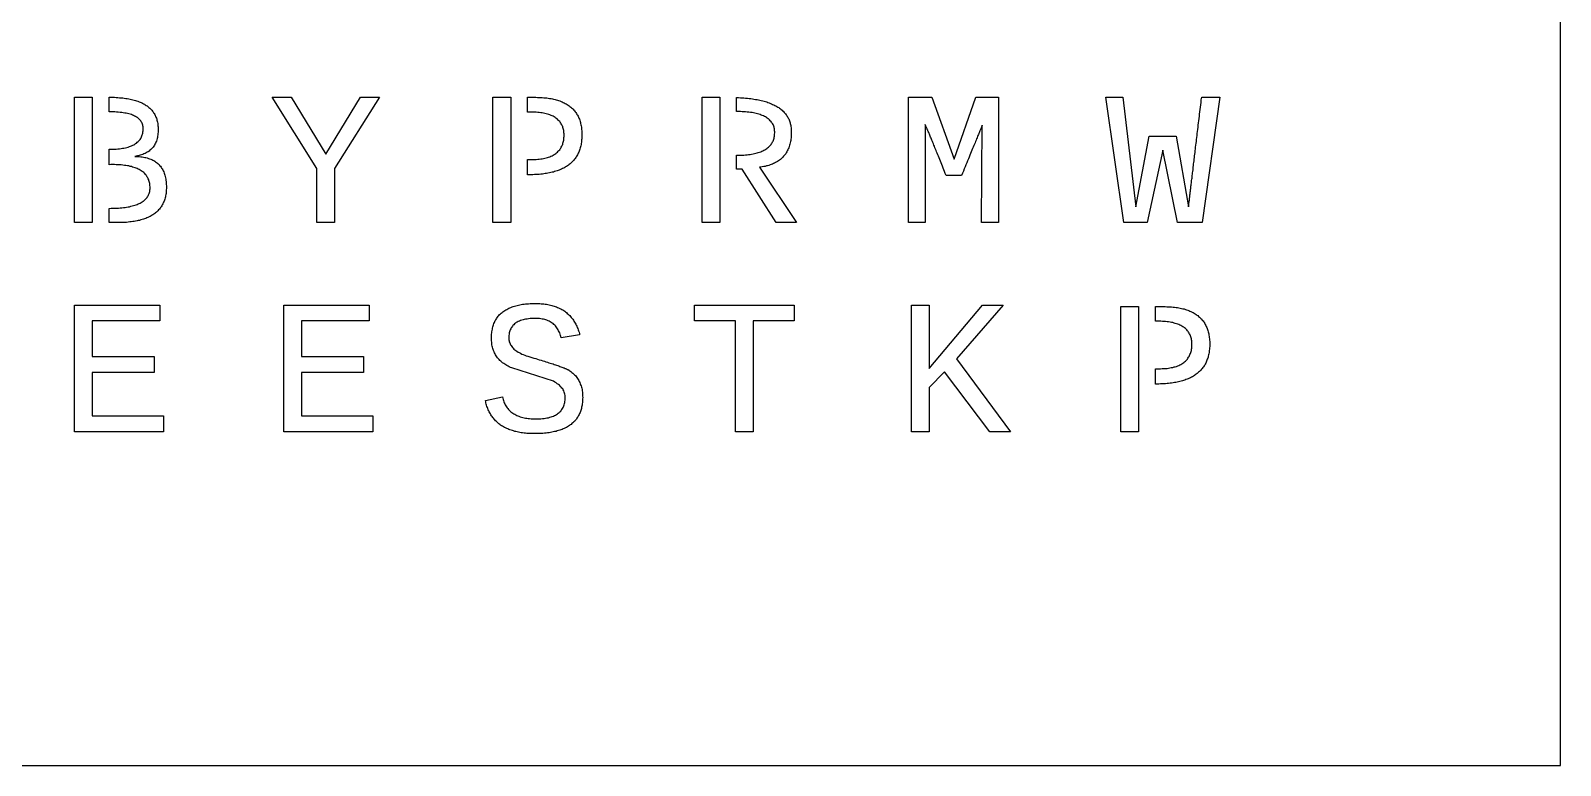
# Model space of a CAD drawing. Extents: x 0 to 230, y 0 to 230.
# Drawn here: x 108.2 to 230, y 0 to 58.5 of the extents above; entities that cross this region are included whole.
import ezdxf

# ---------------------------------------------------------------- set-up
doc = ezdxf.new("R2010")
doc.units = 0
doc.layers.get('0').update_dxf_attribs({"linetype": 'continuous'})

# ---------------------------------------------------------------- blocks, each defined once
blk = doc.blocks.new('SHAPESTRING104')
at = {"color": 0}
for points in [[(113.08, 43.24), (111.66, 43.24), (111.66, 53.22), (113.08, 53.22)], [(117.68, 46.02), (117.68, 46.1), (117.67, 46.19), (117.66, 46.27), (117.65, 46.36), (117.63, 46.44), (117.61, 46.51), (117.59, 46.59), (117.57, 46.66), (117.54, 46.73), (117.5, 46.8), (117.46, 46.87), (117.42, 46.93), (117.38, 47), (117.33, 47.06), (117.28, 47.11), (117.23, 47.17), (117.17, 47.22), (117.11, 47.28), (117.04, 47.32), (116.97, 47.37), (116.9, 47.42), (116.82, 47.46), (116.74, 47.5), (116.66, 47.54), (116.57, 47.57), (116.48, 47.61), (116.39, 47.64), (116.29, 47.67), (116.19, 47.7), (116.09, 47.72), (115.98, 47.75), (115.87, 47.77), (115.75, 47.79), (115.64, 47.8), (115.51, 47.82), (115.39, 47.83), (115.26, 47.84), (115.13, 47.85), (114.99, 47.85), (114.85, 47.86), (114.71, 47.86), (114.56, 47.86), (114.41, 47.85), (114.41, 49.08), (114.56, 49.08), (114.71, 49.08), (114.85, 49.09), (114.98, 49.1), (115.12, 49.11), (115.25, 49.12), (115.37, 49.14), (115.49, 49.16), (115.6, 49.18), (115.72, 49.2), (115.82, 49.23), (115.93, 49.26), (116.03, 49.29), (116.12, 49.33), (116.21, 49.36), (116.3, 49.4), (116.38, 49.44), (116.46, 49.49), (116.53, 49.54), (116.6, 49.58), (116.66, 49.64), (116.72, 49.69), (116.78, 49.75), (116.83, 49.81), (116.88, 49.87), (116.93, 49.93), (116.97, 50), (117, 50.07), (117.03, 50.14), (117.06, 50.22), (117.08, 50.29), (117.1, 50.37), (117.11, 50.46), (117.12, 50.54), (117.13, 50.63), (117.13, 50.72), (117.13, 50.79), (117.12, 50.87), (117.11, 50.94), (117.09, 51.01), (117.07, 51.08), (117.05, 51.15), (117.02, 51.21), (116.98, 51.28), (116.94, 51.34), (116.9, 51.39), (116.85, 51.45), (116.79, 51.5), (116.73, 51.55), (116.67, 51.6), (116.6, 51.64), (116.53, 51.69), (116.45, 51.73), (116.37, 51.77), (116.28, 51.8), (116.19, 51.84), (116.09, 51.87), (115.99, 51.9), (115.89, 51.92), (115.78, 51.95), (115.66, 51.97), (115.54, 51.99), (115.42, 52.01), (115.29, 52.02), (115.15, 52.04), (115.01, 52.05), (114.87, 52.06), (114.72, 52.06), (114.57, 52.07), (114.41, 52.07), (114.41, 53.22), (114.56, 53.22), (114.7, 53.22), (114.84, 53.22), (114.98, 53.21), (115.11, 53.2), (115.24, 53.19), (115.37, 53.18), (115.5, 53.17), (115.62, 53.16), (115.75, 53.14), (115.86, 53.12), (115.98, 53.1), (116.09, 53.08), (116.2, 53.05), (116.31, 53.03), (116.41, 53), (116.51, 52.97), (116.61, 52.94), (116.71, 52.91), (116.8, 52.87), (116.89, 52.84), (116.98, 52.8), (117.07, 52.76), (117.15, 52.71), (117.23, 52.67), (117.3, 52.62), (117.38, 52.58), (117.45, 52.53), (117.52, 52.47), (117.58, 52.42), (117.65, 52.36), (117.71, 52.31), (117.76, 52.25), (117.82, 52.19), (117.87, 52.12), (117.92, 52.06), (117.96, 51.99), (118.01, 51.93), (118.05, 51.85), (118.09, 51.78), (118.12, 51.71), (118.15, 51.63), (118.18, 51.56), (118.21, 51.48), (118.23, 51.39), (118.25, 51.31), (118.27, 51.23), (118.29, 51.14), (118.3, 51.05), (118.31, 50.96), (118.32, 50.87), (118.32, 50.77), (118.32, 50.68), (118.32, 50.56), (118.32, 50.45), (118.31, 50.34), (118.3, 50.23), (118.28, 50.12), (118.26, 50.02), (118.24, 49.93), (118.21, 49.83), (118.18, 49.74), (118.14, 49.65), (118.11, 49.57), (118.07, 49.48), (118.02, 49.41), (117.97, 49.33), (117.92, 49.26), (117.86, 49.19), (117.8, 49.12), (117.74, 49.06), (117.67, 49), (117.6, 48.94), (117.53, 48.89), (117.45, 48.84), (117.37, 48.79), (117.28, 48.75), (117.19, 48.71), (117.1, 48.67), (117, 48.64), (116.9, 48.61), (116.8, 48.58), (116.69, 48.55), (116.58, 48.53), (116.47, 48.51), (116.59, 48.51), (116.71, 48.51), (116.82, 48.5), (116.93, 48.49), (117.04, 48.47), (117.15, 48.46), (117.25, 48.44), (117.35, 48.42), (117.45, 48.39), (117.55, 48.36), (117.64, 48.33), (117.73, 48.3), (117.81, 48.26), (117.89, 48.22), (117.97, 48.18), (118.05, 48.13), (118.12, 48.08), (118.19, 48.03), (118.26, 47.98), (118.33, 47.92), (118.39, 47.86), (118.44, 47.8), (118.5, 47.73), (118.55, 47.66), (118.6, 47.59), (118.65, 47.52), (118.69, 47.44), (118.73, 47.36), (118.77, 47.28), (118.8, 47.19), (118.83, 47.1), (118.86, 47.01), (118.89, 46.91), (118.91, 46.82), (118.93, 46.71), (118.94, 46.61), (118.96, 46.5), (118.97, 46.4), (118.97, 46.28), (118.98, 46.17), (118.98, 46.05), (118.98, 45.95), (118.97, 45.85), (118.97, 45.75), (118.96, 45.66), (118.95, 45.56), (118.93, 45.47), (118.92, 45.38), (118.9, 45.29), (118.88, 45.21), (118.85, 45.12), (118.82, 45.04), (118.8, 44.96), (118.76, 44.88), (118.73, 44.8), (118.69, 44.73), (118.65, 44.65), (118.61, 44.58), (118.57, 44.51), (118.52, 44.44), (118.47, 44.38), (118.42, 44.31), (118.36, 44.25), (118.31, 44.19), (118.25, 44.13), (118.19, 44.08), (118.12, 44.02), (118.05, 43.97), (117.98, 43.92), (117.91, 43.87), (117.84, 43.82), (117.76, 43.78), (117.68, 43.73), (117.6, 43.69), (117.51, 43.65), (117.43, 43.61), (117.34, 43.58), (117.24, 43.54), (117.15, 43.51), (117.05, 43.48), (116.95, 43.45), (116.85, 43.42), (116.74, 43.4), (116.64, 43.37), (116.53, 43.35), (116.41, 43.33), (116.3, 43.32), (116.18, 43.3), (116.06, 43.29), (115.94, 43.27), (115.81, 43.26), (115.69, 43.26), (115.56, 43.25), (115.42, 43.24), (115.29, 43.24), (115.15, 43.24), (114.41, 43.24), (114.41, 44.37), (114.57, 44.38), (114.72, 44.38), (114.87, 44.38), (115.02, 44.39), (115.16, 44.4), (115.3, 44.41), (115.43, 44.42), (115.56, 44.44), (115.69, 44.45), (115.81, 44.47), (115.93, 44.49), (116.04, 44.51), (116.15, 44.54), (116.26, 44.57), (116.36, 44.59), (116.46, 44.62), (116.56, 44.66), (116.65, 44.69), (116.74, 44.73), (116.82, 44.76), (116.9, 44.8), (116.98, 44.85), (117.05, 44.89), (117.12, 44.94), (117.18, 44.98), (117.24, 45.03), (117.3, 45.09), (117.35, 45.14), (117.4, 45.2), (117.44, 45.25), (117.48, 45.31), (117.52, 45.37), (117.55, 45.44), (117.58, 45.5), (117.61, 45.57), (117.63, 45.64), (117.65, 45.71), (117.66, 45.78), (117.67, 45.86), (117.68, 45.94)]]:
    blk.add_lwpolyline(points, close=True, dxfattribs=at)
blk = doc.blocks.new('SHAPESTRING107')
at = {"color": 0}
for points in [[(163.06, 43.24), (161.66, 43.24), (161.66, 53.22), (163.06, 53.22)], [(167.43, 50.38), (167.43, 50.47), (167.42, 50.55), (167.42, 50.63), (167.4, 50.7), (167.39, 50.78), (167.37, 50.85), (167.35, 50.92), (167.32, 50.99), (167.29, 51.06), (167.25, 51.13), (167.21, 51.19), (167.17, 51.25), (167.12, 51.31), (167.07, 51.36), (167.02, 51.42), (166.96, 51.47), (166.9, 51.52), (166.83, 51.57), (166.76, 51.61), (166.69, 51.66), (166.61, 51.7), (166.53, 51.74), (166.44, 51.77), (166.35, 51.81), (166.26, 51.84), (166.16, 51.87), (166.06, 51.9), (165.96, 51.93), (165.85, 51.95), (165.73, 51.98), (165.62, 52), (165.5, 52.01), (165.37, 52.03), (165.24, 52.04), (165.11, 52.06), (164.98, 52.07), (164.84, 52.07), (164.69, 52.08), (164.54, 52.08), (164.39, 52.08), (164.39, 53.21), (164.54, 53.2), (164.69, 53.19), (164.83, 53.18), (164.97, 53.17), (165.11, 53.16), (165.25, 53.15), (165.38, 53.13), (165.52, 53.12), (165.65, 53.1), (165.77, 53.08), (165.89, 53.06), (166.02, 53.04), (166.13, 53.02), (166.25, 52.99), (166.36, 52.97), (166.47, 52.94), (166.58, 52.91), (166.69, 52.88), (166.79, 52.85), (166.89, 52.81), (166.99, 52.78), (167.08, 52.74), (167.17, 52.7), (167.26, 52.66), (167.35, 52.62), (167.43, 52.58), (167.52, 52.54), (167.6, 52.49), (167.67, 52.44), (167.75, 52.4), (167.82, 52.35), (167.89, 52.3), (167.95, 52.24), (168.02, 52.19), (168.08, 52.13), (168.13, 52.08), (168.19, 52.02), (168.24, 51.96), (168.29, 51.9), (168.34, 51.83), (168.39, 51.77), (168.43, 51.7), (168.47, 51.64), (168.51, 51.57), (168.54, 51.5), (168.57, 51.43), (168.6, 51.35), (168.63, 51.28), (168.65, 51.2), (168.67, 51.13), (168.69, 51.05), (168.71, 50.97), (168.72, 50.89), (168.73, 50.8), (168.74, 50.72), (168.75, 50.63), (168.75, 50.54), (168.75, 50.46), (168.75, 50.34), (168.75, 50.22), (168.74, 50.11), (168.73, 50), (168.71, 49.9), (168.7, 49.79), (168.68, 49.69), (168.66, 49.59), (168.63, 49.49), (168.61, 49.4), (168.58, 49.3), (168.54, 49.21), (168.51, 49.13), (168.47, 49.04), (168.43, 48.96), (168.39, 48.88), (168.34, 48.8), (168.3, 48.73), (168.24, 48.65), (168.19, 48.58), (168.13, 48.52), (168.07, 48.45), (168.01, 48.39), (167.95, 48.33), (167.88, 48.27), (167.81, 48.22), (167.74, 48.16), (167.66, 48.11), (167.59, 48.07), (167.5, 48.02), (167.42, 47.98), (167.34, 47.94), (167.25, 47.9), (167.15, 47.86), (167.06, 47.83), (166.96, 47.8), (166.86, 47.77), (166.76, 47.75), (166.66, 47.72), (166.55, 47.7), (166.44, 47.69), (166.33, 47.67), (166.21, 47.66), (169.17, 43.24), (167.54, 43.24), (164.83, 47.49), (164.39, 47.49), (164.39, 48.61), (164.54, 48.61), (164.68, 48.61), (164.82, 48.62), (164.96, 48.62), (165.09, 48.63), (165.22, 48.64), (165.35, 48.66), (165.47, 48.67), (165.59, 48.69), (165.7, 48.71), (165.81, 48.74), (165.92, 48.76), (166.02, 48.79), (166.12, 48.82), (166.22, 48.85), (166.31, 48.88), (166.4, 48.92), (166.49, 48.96), (166.57, 49), (166.65, 49.04), (166.72, 49.09), (166.79, 49.14), (166.86, 49.19), (166.92, 49.24), (166.98, 49.29), (167.04, 49.35), (167.09, 49.41), (167.14, 49.47), (167.18, 49.53), (167.22, 49.6), (167.26, 49.67), (167.29, 49.74), (167.32, 49.81), (167.35, 49.89), (167.37, 49.96), (167.39, 50.04), (167.4, 50.12), (167.42, 50.21), (167.42, 50.29)]]:
    blk.add_lwpolyline(points, close=True, dxfattribs=at)
blk = doc.blocks.new('SHAPESTRING106')
at = {"color": 0}
for points in [[(146.41, 43.24), (144.99, 43.24), (144.99, 53.22), (146.41, 53.22)], [(150.65, 50.2), (150.65, 50.3), (150.64, 50.39), (150.64, 50.48), (150.62, 50.57), (150.61, 50.65), (150.59, 50.73), (150.56, 50.81), (150.54, 50.89), (150.51, 50.96), (150.47, 51.03), (150.43, 51.1), (150.39, 51.17), (150.35, 51.24), (150.3, 51.3), (150.24, 51.36), (150.19, 51.41), (150.13, 51.47), (150.07, 51.52), (150, 51.57), (149.93, 51.62), (149.85, 51.66), (149.78, 51.71), (149.69, 51.75), (149.61, 51.78), (149.52, 51.82), (149.43, 51.85), (149.33, 51.88), (149.23, 51.91), (149.13, 51.93), (149.02, 51.96), (148.91, 51.98), (148.8, 51.99), (148.68, 52.01), (148.56, 52.02), (148.43, 52.03), (148.3, 52.04), (148.17, 52.05), (148.04, 52.05), (147.9, 52.05), (147.75, 52.05), (147.75, 53.22), (148.39, 53.22), (148.53, 53.21), (148.66, 53.21), (148.79, 53.21), (148.91, 53.2), (149.03, 53.19), (149.15, 53.18), (149.27, 53.17), (149.39, 53.15), (149.5, 53.14), (149.61, 53.12), (149.72, 53.1), (149.82, 53.07), (149.93, 53.05), (150.03, 53.02), (150.13, 52.99), (150.22, 52.96), (150.32, 52.93), (150.41, 52.9), (150.5, 52.86), (150.58, 52.82), (150.67, 52.78), (150.75, 52.74), (150.83, 52.69), (150.9, 52.65), (150.98, 52.6), (151.05, 52.55), (151.12, 52.5), (151.19, 52.44), (151.25, 52.39), (151.31, 52.33), (151.37, 52.27), (151.43, 52.2), (151.48, 52.14), (151.54, 52.07), (151.59, 52.01), (151.63, 51.94), (151.68, 51.86), (151.72, 51.79), (151.76, 51.71), (151.8, 51.64), (151.83, 51.56), (151.87, 51.47), (151.9, 51.39), (151.92, 51.3), (151.95, 51.22), (151.97, 51.13), (151.99, 51.03), (152.01, 50.94), (152.03, 50.85), (152.04, 50.75), (152.05, 50.65), (152.06, 50.55), (152.07, 50.44), (152.07, 50.34), (152.07, 50.23), (152.07, 50.13), (152.07, 50.02), (152.06, 49.92), (152.05, 49.83), (152.04, 49.73), (152.03, 49.64), (152.02, 49.54), (152, 49.45), (151.98, 49.36), (151.96, 49.27), (151.94, 49.19), (151.91, 49.1), (151.88, 49.02), (151.85, 48.94), (151.82, 48.86), (151.78, 48.78), (151.75, 48.71), (151.71, 48.63), (151.67, 48.56), (151.62, 48.49), (151.58, 48.42), (151.53, 48.35), (151.48, 48.29), (151.42, 48.22), (151.37, 48.16), (151.31, 48.1), (151.25, 48.04), (151.19, 47.98), (151.13, 47.93), (151.06, 47.87), (150.99, 47.82), (150.92, 47.77), (150.85, 47.72), (150.77, 47.68), (150.7, 47.63), (150.62, 47.59), (150.53, 47.55), (150.45, 47.51), (150.36, 47.47), (150.27, 47.43), (150.18, 47.4), (150.09, 47.36), (149.99, 47.33), (149.9, 47.3), (149.8, 47.27), (149.69, 47.25), (149.59, 47.22), (149.48, 47.2), (149.37, 47.18), (149.26, 47.16), (149.15, 47.14), (149.03, 47.12), (148.92, 47.11), (148.8, 47.09), (148.67, 47.08), (148.55, 47.07), (148.42, 47.06), (148.29, 47.06), (148.16, 47.05), (148.03, 47.05), (147.89, 47.05), (147.75, 47.05), (147.75, 48.27), (148.03, 48.27), (148.16, 48.27), (148.29, 48.27), (148.42, 48.28), (148.55, 48.29), (148.67, 48.3), (148.79, 48.32), (148.9, 48.33), (149.01, 48.35), (149.12, 48.38), (149.23, 48.4), (149.33, 48.43), (149.42, 48.46), (149.52, 48.49), (149.6, 48.53), (149.69, 48.57), (149.77, 48.61), (149.85, 48.66), (149.92, 48.7), (150, 48.75), (150.06, 48.8), (150.13, 48.86), (150.19, 48.92), (150.24, 48.98), (150.3, 49.04), (150.34, 49.11), (150.39, 49.17), (150.43, 49.25), (150.47, 49.32), (150.5, 49.4), (150.54, 49.47), (150.56, 49.56), (150.59, 49.64), (150.61, 49.73), (150.62, 49.82), (150.64, 49.91), (150.64, 50.01), (150.65, 50.1)]]:
    blk.add_lwpolyline(points, close=True, dxfattribs=at)
blk = doc.blocks.new('SHAPESTRING120')
at = {"color": 0}
for points in [[(196.41, 26.57), (194.99, 26.57), (194.99, 36.55), (196.41, 36.55)], [(200.65, 33.54), (200.65, 33.63), (200.64, 33.72), (200.64, 33.81), (200.62, 33.9), (200.61, 33.98), (200.59, 34.07), (200.56, 34.14), (200.54, 34.22), (200.51, 34.3), (200.47, 34.37), (200.43, 34.44), (200.39, 34.5), (200.35, 34.57), (200.3, 34.63), (200.24, 34.69), (200.19, 34.75), (200.13, 34.8), (200.07, 34.86), (200, 34.9), (199.93, 34.95), (199.85, 35), (199.78, 35.04), (199.69, 35.08), (199.61, 35.12), (199.52, 35.15), (199.43, 35.18), (199.33, 35.21), (199.23, 35.24), (199.13, 35.27), (199.02, 35.29), (198.91, 35.31), (198.8, 35.33), (198.68, 35.34), (198.56, 35.36), (198.43, 35.37), (198.3, 35.37), (198.17, 35.38), (198.04, 35.38), (197.9, 35.38), (197.75, 35.38), (197.75, 36.55), (198.39, 36.55), (198.53, 36.55), (198.66, 36.54), (198.79, 36.54), (198.91, 36.53), (199.03, 36.52), (199.15, 36.51), (199.27, 36.5), (199.39, 36.49), (199.5, 36.47), (199.61, 36.45), (199.72, 36.43), (199.82, 36.41), (199.93, 36.38), (200.03, 36.36), (200.13, 36.33), (200.22, 36.3), (200.32, 36.26), (200.41, 36.23), (200.5, 36.19), (200.58, 36.15), (200.67, 36.11), (200.75, 36.07), (200.83, 36.03), (200.9, 35.98), (200.98, 35.93), (201.05, 35.88), (201.12, 35.83), (201.19, 35.77), (201.25, 35.72), (201.31, 35.66), (201.37, 35.6), (201.43, 35.54), (201.48, 35.47), (201.54, 35.41), (201.59, 35.34), (201.63, 35.27), (201.68, 35.2), (201.72, 35.12), (201.76, 35.05), (201.8, 34.97), (201.83, 34.89), (201.87, 34.81), (201.9, 34.72), (201.92, 34.64), (201.95, 34.55), (201.97, 34.46), (201.99, 34.37), (202.01, 34.27), (202.03, 34.18), (202.04, 34.08), (202.05, 33.98), (202.06, 33.88), (202.07, 33.78), (202.07, 33.67), (202.07, 33.56), (202.07, 33.46), (202.07, 33.36), (202.06, 33.26), (202.05, 33.16), (202.04, 33.06), (202.03, 32.97), (202.02, 32.88), (202, 32.79), (201.98, 32.7), (201.96, 32.61), (201.94, 32.52), (201.91, 32.44), (201.88, 32.35), (201.85, 32.27), (201.82, 32.19), (201.78, 32.12), (201.75, 32.04), (201.71, 31.97), (201.67, 31.89), (201.62, 31.82), (201.58, 31.75), (201.53, 31.69), (201.48, 31.62), (201.42, 31.56), (201.37, 31.49), (201.31, 31.43), (201.25, 31.37), (201.19, 31.32), (201.13, 31.26), (201.06, 31.21), (200.99, 31.16), (200.92, 31.11), (200.85, 31.06), (200.77, 31.01), (200.7, 30.96), (200.62, 30.92), (200.53, 30.88), (200.45, 30.84), (200.36, 30.8), (200.27, 30.76), (200.18, 30.73), (200.09, 30.7), (199.99, 30.66), (199.9, 30.63), (199.8, 30.61), (199.69, 30.58), (199.59, 30.55), (199.48, 30.53), (199.37, 30.51), (199.26, 30.49), (199.15, 30.47), (199.03, 30.45), (198.92, 30.44), (198.8, 30.43), (198.67, 30.42), (198.55, 30.41), (198.42, 30.4), (198.29, 30.39), (198.16, 30.39), (198.03, 30.38), (197.89, 30.38), (197.75, 30.38), (197.75, 31.6), (198.03, 31.6), (198.16, 31.6), (198.29, 31.61), (198.42, 31.61), (198.55, 31.62), (198.67, 31.63), (198.79, 31.65), (198.9, 31.67), (199.01, 31.69), (199.12, 31.71), (199.23, 31.74), (199.33, 31.76), (199.42, 31.79), (199.52, 31.83), (199.6, 31.86), (199.69, 31.9), (199.77, 31.94), (199.85, 31.99), (199.92, 32.04), (200, 32.09), (200.06, 32.14), (200.13, 32.19), (200.19, 32.25), (200.24, 32.31), (200.3, 32.37), (200.34, 32.44), (200.39, 32.51), (200.43, 32.58), (200.47, 32.65), (200.5, 32.73), (200.54, 32.81), (200.56, 32.89), (200.59, 32.97), (200.61, 33.06), (200.62, 33.15), (200.64, 33.24), (200.64, 33.34), (200.65, 33.44)]]:
    blk.add_lwpolyline(points, close=True, dxfattribs=at)

msp = doc.modelspace()

# ---------------------------------------------------------------- linework, layer by layer
at = {"color": 0}
for points in [[(0, 0), (230, 0), (230, 230), (0, 230)], [(132.36, 47.56), (132.36, 43.24), (130.97, 43.24), (130.97, 47.56), (127.4, 53.22), (128.91, 53.22), (131.68, 48.7), (134.43, 53.22), (135.94, 53.22)], [(183.9, 43.24), (183.96, 51), (183.95, 51), (183.95, 50.99), (183.95, 50.98), (183.94, 50.97), (183.93, 50.95), (183.93, 50.93), (183.91, 50.9), (183.9, 50.87), (183.89, 50.83), (183.87, 50.8), (183.85, 50.75), (183.83, 50.7), (183.81, 50.65), (183.79, 50.6), (183.76, 50.54), (183.74, 50.47), (183.71, 50.4), (183.68, 50.33), (183.65, 50.25), (183.61, 50.17), (183.58, 50.09), (183.54, 50), (183.5, 49.91), (183.46, 49.81), (183.42, 49.71), (183.38, 49.6), (183.33, 49.49), (183.29, 49.38), (183.24, 49.26), (183.19, 49.14), (183.13, 49.01), (183.08, 48.88), (183.02, 48.75), (182.97, 48.61), (182.91, 48.46), (182.85, 48.32), (182.78, 48.17), (182.72, 48.01), (182.65, 47.85), (182.59, 47.69), (182.52, 47.52), (182.45, 47.35), (182.37, 47.17), (182.3, 46.99), (181.07, 46.99), (181.01, 47.14), (180.95, 47.3), (180.89, 47.44), (180.84, 47.59), (180.78, 47.73), (180.73, 47.87), (180.67, 48.01), (180.62, 48.14), (180.57, 48.27), (180.52, 48.4), (180.47, 48.52), (180.42, 48.64), (180.37, 48.76), (180.32, 48.88), (180.28, 48.99), (180.23, 49.1), (180.19, 49.21), (180.15, 49.32), (180.1, 49.42), (180.06, 49.52), (180.02, 49.61), (179.99, 49.71), (179.95, 49.8), (179.91, 49.89), (179.88, 49.97), (179.84, 50.05), (179.81, 50.13), (179.78, 50.21), (179.75, 50.28), (179.72, 50.35), (179.69, 50.42), (179.66, 50.49), (179.63, 50.55), (179.61, 50.61), (179.58, 50.67), (179.56, 50.72), (179.54, 50.77), (179.51, 50.82), (179.49, 50.86), (179.47, 50.91), (179.46, 50.95), (179.44, 50.98), (179.42, 51.02), (179.41, 51.05), (179.41, 50.95), (179.41, 50.85), (179.41, 50.75), (179.41, 50.65), (179.41, 50.55), (179.41, 50.45), (179.41, 50.36), (179.41, 50.26), (179.41, 50.16), (179.41, 50.06), (179.41, 49.96), (179.41, 49.86), (179.41, 49.76), (179.41, 49.66), (179.41, 49.56), (179.41, 49.47), (179.41, 49.37), (179.41, 49.27), (179.41, 49.17), (179.41, 49.07), (179.41, 48.97), (179.41, 48.87), (179.41, 48.77), (179.41, 48.68), (179.41, 48.58), (179.41, 48.48), (179.41, 48.38), (179.41, 48.28), (179.41, 48.18), (179.41, 48.08), (179.41, 47.98), (179.41, 47.89), (179.41, 47.79), (179.41, 47.69), (179.41, 47.59), (179.42, 47.49), (179.42, 47.39), (179.42, 47.29), (179.42, 47.19), (179.42, 47.09), (179.42, 47), (179.42, 46.9), (179.42, 46.8), (179.42, 46.7), (179.42, 46.6), (179.42, 46.5), (179.42, 46.4), (179.42, 46.3), (179.42, 46.21), (179.42, 46.11), (179.42, 46.01), (179.42, 45.91), (179.42, 45.81), (179.42, 45.71), (179.42, 45.61), (179.42, 45.51), (179.42, 45.41), (179.42, 45.32), (179.42, 45.22), (179.42, 45.12), (179.42, 45.02), (179.42, 44.92), (179.42, 44.82), (179.42, 44.72), (179.42, 44.62), (179.42, 44.53), (179.42, 44.43), (179.42, 44.33), (179.42, 44.23), (179.42, 44.13), (179.42, 44.03), (179.42, 43.93), (179.42, 43.83), (179.42, 43.73), (179.42, 43.64), (179.42, 43.54), (179.42, 43.44), (179.42, 43.34), (179.42, 43.24), (178.09, 43.24), (178.09, 53.22), (179.95, 53.22), (181.71, 48.29), (183.44, 53.22), (185.26, 53.22), (185.26, 43.24)], [(201.47, 43.24), (199.5, 43.24), (198.35, 49), (197.09, 43.24), (195.24, 43.24), (193.8, 53.22), (195.14, 53.22), (196.19, 44.5), (197.25, 50.13), (199.4, 50.13), (200.39, 44.51), (200.39, 44.51), (200.39, 44.52), (200.39, 44.52), (200.39, 44.53), (200.39, 44.54), (200.39, 44.55), (200.39, 44.57), (200.39, 44.58), (200.4, 44.6), (200.4, 44.62), (200.4, 44.65), (200.41, 44.67), (200.41, 44.7), (200.41, 44.73), (200.42, 44.77), (200.42, 44.8), (200.42, 44.84), (200.43, 44.88), (200.43, 44.92), (200.44, 44.96), (200.45, 45.01), (200.45, 45.06), (200.46, 45.11), (200.46, 45.16), (200.47, 45.21), (200.48, 45.27), (200.48, 45.33), (200.49, 45.39), (200.5, 45.46), (200.51, 45.52), (200.52, 45.59), (200.52, 45.66), (200.53, 45.74), (200.54, 45.81), (200.55, 45.89), (200.56, 45.97), (200.57, 46.05), (200.58, 46.14), (200.59, 46.22), (200.6, 46.31), (200.61, 46.4), (200.62, 46.49), (200.63, 46.59), (200.65, 46.69), (200.66, 46.79), (200.67, 46.89), (200.68, 46.99), (200.7, 47.1), (200.71, 47.21), (200.72, 47.32), (200.74, 47.44), (200.75, 47.55), (200.76, 47.67), (200.78, 47.79), (200.79, 47.91), (200.81, 48.04), (200.82, 48.16), (200.84, 48.29), (200.85, 48.42), (200.87, 48.56), (200.89, 48.69), (200.9, 48.83), (200.92, 48.97), (200.94, 49.12), (200.95, 49.26), (200.97, 49.41), (200.99, 49.56), (201.01, 49.71), (201.03, 49.86), (201.04, 50.02), (201.06, 50.18), (201.08, 50.34), (201.1, 50.5), (201.12, 50.67), (201.14, 50.83), (201.16, 51), (201.18, 51.18), (201.2, 51.35), (201.22, 51.53), (201.25, 51.71), (201.27, 51.89), (201.29, 52.07), (201.31, 52.25), (201.33, 52.44), (201.36, 52.63), (201.38, 52.82), (201.4, 53.02), (201.43, 53.22), (202.87, 53.22)], [(111.66, 26.57), (111.66, 36.67), (118.46, 36.67), (118.46, 35.41), (113.08, 35.41), (113.08, 32.57), (118.01, 32.57), (118.01, 31.31), (113.08, 31.31), (113.08, 27.84), (118.76, 27.84), (118.76, 26.57)], [(128.33, 26.57), (128.33, 36.67), (135.12, 36.67), (135.12, 35.41), (129.74, 35.41), (129.74, 32.57), (134.68, 32.57), (134.68, 31.31), (129.74, 31.31), (129.74, 27.84), (135.42, 27.84), (135.42, 26.57)], [(152.14, 29.31), (152.13, 29.21), (152.13, 29.1), (152.12, 29), (152.12, 28.91), (152.1, 28.81), (152.09, 28.71), (152.07, 28.62), (152.05, 28.53), (152.03, 28.44), (152.01, 28.36), (151.98, 28.27), (151.95, 28.19), (151.92, 28.11), (151.89, 28.03), (151.85, 27.95), (151.81, 27.88), (151.77, 27.8), (151.73, 27.73), (151.68, 27.66), (151.63, 27.59), (151.58, 27.53), (151.52, 27.46), (151.47, 27.4), (151.41, 27.34), (151.34, 27.28), (151.28, 27.23), (151.21, 27.17), (151.14, 27.12), (151.07, 27.07), (151, 27.02), (150.92, 26.98), (150.84, 26.93), (150.76, 26.89), (150.67, 26.85), (150.58, 26.81), (150.49, 26.77), (150.4, 26.74), (150.31, 26.7), (150.21, 26.67), (150.11, 26.64), (150.01, 26.61), (149.9, 26.59), (149.79, 26.56), (149.68, 26.54), (149.57, 26.52), (149.46, 26.5), (149.34, 26.49), (149.22, 26.47), (149.1, 26.46), (148.97, 26.45), (148.84, 26.44), (148.71, 26.43), (148.58, 26.43), (148.44, 26.43), (148.31, 26.43), (148.18, 26.43), (148.06, 26.43), (147.93, 26.43), (147.81, 26.44), (147.69, 26.45), (147.58, 26.46), (147.46, 26.47), (147.35, 26.49), (147.24, 26.5), (147.13, 26.52), (147.03, 26.54), (146.92, 26.56), (146.82, 26.59), (146.72, 26.61), (146.62, 26.64), (146.53, 26.67), (146.43, 26.7), (146.34, 26.73), (146.25, 26.77), (146.16, 26.8), (146.08, 26.84), (145.99, 26.88), (145.91, 26.92), (145.83, 26.97), (145.75, 27.02), (145.67, 27.06), (145.6, 27.11), (145.53, 27.16), (145.46, 27.22), (145.39, 27.27), (145.33, 27.33), (145.26, 27.39), (145.2, 27.45), (145.14, 27.52), (145.08, 27.58), (145.03, 27.65), (144.97, 27.72), (144.92, 27.79), (144.87, 27.86), (144.82, 27.93), (144.78, 28.01), (144.73, 28.09), (144.69, 28.17), (144.65, 28.25), (144.61, 28.33), (144.58, 28.42), (144.54, 28.51), (144.51, 28.6), (144.48, 28.69), (144.45, 28.78), (144.43, 28.88), (144.41, 28.97), (144.38, 29.07), (145.75, 29.35), (145.77, 29.25), (145.8, 29.16), (145.83, 29.06), (145.86, 28.97), (145.89, 28.89), (145.93, 28.8), (145.97, 28.72), (146.02, 28.64), (146.07, 28.57), (146.12, 28.49), (146.17, 28.42), (146.23, 28.36), (146.29, 28.29), (146.35, 28.23), (146.42, 28.17), (146.49, 28.12), (146.56, 28.07), (146.64, 28.02), (146.72, 27.97), (146.8, 27.92), (146.88, 27.88), (146.97, 27.84), (147.06, 27.81), (147.16, 27.78), (147.26, 27.75), (147.36, 27.72), (147.46, 27.7), (147.57, 27.67), (147.68, 27.66), (147.79, 27.64), (147.91, 27.63), (148.03, 27.62), (148.15, 27.61), (148.28, 27.61), (148.41, 27.6), (148.55, 27.61), (148.68, 27.61), (148.81, 27.62), (148.94, 27.63), (149.06, 27.64), (149.18, 27.66), (149.29, 27.68), (149.4, 27.7), (149.51, 27.73), (149.61, 27.76), (149.7, 27.79), (149.8, 27.83), (149.88, 27.87), (149.97, 27.91), (150.05, 27.95), (150.12, 28), (150.19, 28.05), (150.26, 28.11), (150.32, 28.16), (150.38, 28.22), (150.43, 28.29), (150.48, 28.35), (150.53, 28.42), (150.57, 28.5), (150.6, 28.57), (150.64, 28.65), (150.66, 28.73), (150.69, 28.82), (150.71, 28.91), (150.72, 29), (150.73, 29.09), (150.74, 29.19), (150.74, 29.29), (150.74, 29.38), (150.73, 29.48), (150.71, 29.57), (150.69, 29.66), (150.66, 29.74), (150.63, 29.83), (150.58, 29.91), (150.54, 29.99), (150.48, 30.06), (150.42, 30.14), (150.35, 30.21), (150.28, 30.28), (150.2, 30.35), (150.11, 30.41), (150.02, 30.48), (149.92, 30.54), (149.81, 30.6), (146.49, 31.66), (146.39, 31.7), (146.29, 31.75), (146.19, 31.8), (146.1, 31.85), (146.01, 31.9), (145.92, 31.96), (145.84, 32.01), (145.76, 32.07), (145.69, 32.13), (145.61, 32.2), (145.54, 32.26), (145.48, 32.33), (145.42, 32.4), (145.36, 32.47), (145.3, 32.55), (145.25, 32.62), (145.2, 32.7), (145.16, 32.78), (145.11, 32.87), (145.07, 32.95), (145.04, 33.04), (145.01, 33.13), (144.98, 33.22), (144.95, 33.32), (144.93, 33.41), (144.91, 33.51), (144.9, 33.61), (144.89, 33.72), (144.88, 33.82), (144.87, 33.93), (144.87, 34.04), (144.87, 34.15), (144.88, 34.25), (144.88, 34.36), (144.89, 34.46), (144.9, 34.55), (144.92, 34.65), (144.94, 34.75), (144.96, 34.84), (144.98, 34.93), (145.01, 35.02), (145.03, 35.1), (145.06, 35.19), (145.1, 35.27), (145.13, 35.35), (145.17, 35.43), (145.21, 35.5), (145.26, 35.57), (145.3, 35.64), (145.35, 35.71), (145.41, 35.78), (145.46, 35.85), (145.52, 35.91), (145.58, 35.97), (145.64, 36.03), (145.71, 36.08), (145.78, 36.14), (145.85, 36.19), (145.92, 36.24), (146, 36.29), (146.08, 36.33), (146.16, 36.38), (146.24, 36.42), (146.33, 36.46), (146.42, 36.49), (146.51, 36.53), (146.6, 36.56), (146.7, 36.59), (146.8, 36.62), (146.91, 36.65), (147.01, 36.67), (147.12, 36.69), (147.23, 36.71), (147.34, 36.73), (147.46, 36.75), (147.58, 36.76), (147.7, 36.77), (147.83, 36.78), (147.95, 36.79), (148.08, 36.8), (148.22, 36.8), (148.35, 36.8), (148.47, 36.8), (148.59, 36.8), (148.71, 36.79), (148.82, 36.78), (148.93, 36.77), (149.05, 36.76), (149.15, 36.75), (149.26, 36.73), (149.37, 36.71), (149.47, 36.69), (149.57, 36.67), (149.67, 36.64), (149.76, 36.62), (149.86, 36.59), (149.95, 36.56), (150.04, 36.52), (150.13, 36.49), (150.22, 36.45), (150.3, 36.41), (150.39, 36.37), (150.47, 36.32), (150.55, 36.28), (150.62, 36.23), (150.7, 36.18), (150.77, 36.12), (150.84, 36.07), (150.91, 36.01), (150.98, 35.95), (151.04, 35.89), (151.1, 35.83), (151.17, 35.76), (151.22, 35.69), (151.28, 35.62), (151.34, 35.55), (151.39, 35.47), (151.44, 35.4), (151.49, 35.32), (151.54, 35.24), (151.58, 35.15), (151.62, 35.07), (151.66, 34.98), (151.7, 34.89), (151.74, 34.8), (151.77, 34.7), (151.81, 34.61), (151.84, 34.51), (151.87, 34.41), (151.89, 34.31), (150.42, 34.05), (150.4, 34.16), (150.37, 34.26), (150.34, 34.36), (150.3, 34.45), (150.27, 34.54), (150.22, 34.63), (150.18, 34.71), (150.13, 34.79), (150.08, 34.87), (150.03, 34.94), (149.97, 35.01), (149.91, 35.07), (149.84, 35.13), (149.77, 35.19), (149.7, 35.24), (149.63, 35.29), (149.55, 35.34), (149.47, 35.38), (149.38, 35.42), (149.29, 35.46), (149.2, 35.49), (149.11, 35.52), (149.01, 35.54), (148.91, 35.56), (148.8, 35.58), (148.69, 35.59), (148.58, 35.6), (148.46, 35.61), (148.35, 35.61), (148.21, 35.61), (148.08, 35.6), (147.95, 35.59), (147.82, 35.58), (147.7, 35.56), (147.59, 35.55), (147.48, 35.52), (147.38, 35.5), (147.28, 35.47), (147.18, 35.44), (147.09, 35.4), (147, 35.36), (146.92, 35.32), (146.84, 35.27), (146.77, 35.22), (146.7, 35.17), (146.64, 35.11), (146.58, 35.05), (146.53, 34.99), (146.48, 34.92), (146.44, 34.85), (146.4, 34.78), (146.36, 34.7), (146.33, 34.62), (146.3, 34.54), (146.28, 34.45), (146.27, 34.36), (146.26, 34.26), (146.25, 34.17), (146.25, 34.07), (146.25, 33.98), (146.26, 33.9), (146.27, 33.82), (146.29, 33.74), (146.32, 33.66), (146.35, 33.58), (146.39, 33.51), (146.43, 33.44), (146.48, 33.37), (146.54, 33.3), (146.6, 33.23), (146.66, 33.17), (146.73, 33.11), (146.81, 33.05), (146.9, 32.99), (146.99, 32.93), (147.08, 32.88), (147.18, 32.83), (147.29, 32.77), (147.4, 32.73), (147.52, 32.68), (147.64, 32.63), (147.77, 32.59), (147.93, 32.54), (148.09, 32.5), (148.24, 32.45), (148.39, 32.41), (148.54, 32.36), (148.68, 32.32), (148.82, 32.28), (148.95, 32.24), (149.08, 32.2), (149.2, 32.16), (149.32, 32.12), (149.44, 32.08), (149.55, 32.05), (149.66, 32.01), (149.77, 31.98), (149.87, 31.94), (149.97, 31.91), (150.06, 31.88), (150.15, 31.85), (150.24, 31.82), (150.32, 31.79), (150.4, 31.76), (150.47, 31.73), (150.54, 31.71), (150.6, 31.68), (150.67, 31.66), (150.72, 31.63), (150.78, 31.61), (150.83, 31.59), (150.87, 31.57), (150.91, 31.55), (150.95, 31.53), (150.99, 31.51), (151.02, 31.5), (151.04, 31.48), (151.12, 31.43), (151.2, 31.37), (151.28, 31.31), (151.35, 31.25), (151.42, 31.18), (151.49, 31.11), (151.55, 31.05), (151.61, 30.97), (151.67, 30.9), (151.72, 30.83), (151.77, 30.75), (151.82, 30.67), (151.86, 30.58), (151.9, 30.5), (151.94, 30.41), (151.97, 30.32), (152, 30.23), (152.03, 30.14), (152.06, 30.04), (152.08, 29.94), (152.1, 29.84), (152.11, 29.74), (152.12, 29.64), (152.13, 29.53), (152.13, 29.42)], [(165.71, 35.41), (165.71, 26.57), (164.3, 26.57), (164.3, 35.41), (161.03, 35.41), (161.03, 36.67), (168.98, 36.67), (168.98, 35.41)], [(184.55, 26.57), (180.94, 31.35), (179.74, 30.1), (179.74, 26.57), (178.33, 26.57), (178.33, 36.67), (179.74, 36.67), (179.74, 31.63), (183.97, 36.67), (185.63, 36.67), (181.91, 32.38), (186.2, 26.57)]]:
    msp.add_lwpolyline(points, close=True, dxfattribs=at)

# ---------------------------------------------------------------- block references
for name in ['SHAPESTRING104', 'SHAPESTRING106', 'SHAPESTRING107', 'SHAPESTRING120']:
    msp.add_blockref(name, (0, 0), dxfattribs=at)

doc.saveas('drawing.dxf')
